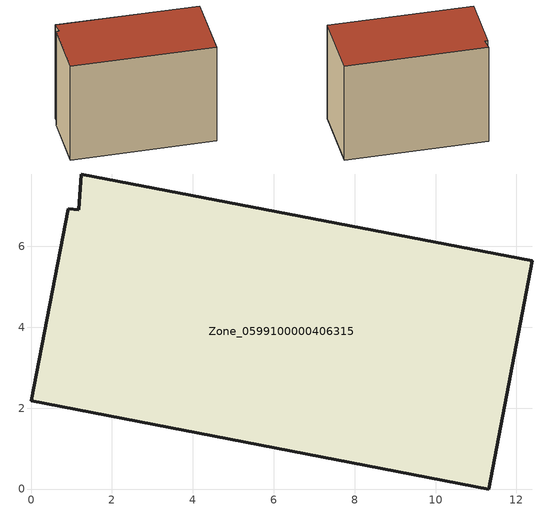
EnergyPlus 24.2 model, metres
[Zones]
Zone_0599100000406315
 floor ground (C_G): 1.18,6.9 1.24,7.79 12.39,5.64 11.31,0 0,2.18 0.91,6.93 z0
 wall outside (C_F): 11.31,0 12.39,5.64 1.24,7.79 1.18,6.9 0.91,6.93 0,2.18 11.31,0 z0:8.72
 roof outside (C_R): 1.24,7.79 1.18,6.9 0.91,6.93 0,2.18 11.31,0 12.39,5.64 z8.72
[BUILDING]
Pand.0599100000406315: North Axis=0; Terrain=City; Loads Convergence Tolerance Value=0.04; Temperature Convergence Tolerance Value=0.4; Solar Distribution=FullExterior; Maximum Number of Warmup Days=25; Minimum Number of Warmup Days=1
[Site:Location]
Rotterdam.The.Hague.AP_ZH_NLD Design_Conditions: Latitude=51.96; Longitude=4.45; Time Zone=1; Elevation=-4.5
[SITE:GROUNDTEMPERATURE:BUILDINGSURFACE]
18, 18, 18, 18, 18, 18, 18, 18, 18, 18, 18, 18
[MATERIAL] Thermal Absorptance=0.9; Solar Absorptance=0.7; Visible Absorptance=0.7
Name | Roughness | Thickness | Conductivity | Density | Specific Heat
G.TI.1992-2005 | MediumSmooth | 0.15 | 0.06 | 540 | 1210
F.TI.1992-2005 | Rough | 0.3 | 0.12 | 1920 | 840
R.TI.1992-2005 | MediumRough | 0.2 | 0.08 | 1500 | 1000
[CONSTRUCTION]
C_G: G.TI.1992-2005
C_F: F.TI.1992-2005
C_R: R.TI.1992-2005
[ZONE]
Zone_0599100000406315: Type=1; Multiplier=1; Ceiling Height=Autocalculate; Volume=Autocalculate; Floor Area=autocalculate; Part of Total Floor Area=Yes
[ZONEINFILTRATION:DESIGNFLOWRATE]
Infil_Zone_0599100000406315: Zone or ZoneList or Space or SpaceList=Zone_0599100000406315; Schedule=AlwaysOn; Design Flow Rate Calculation Method=Flow/Area; Flow Rate per Floor Area=0.0015; Constant Term Coefficient=1; Temperature Term Coefficient=0; Velocity Term Coefficient=0; Velocity Squared Term Coefficient=0
[HVACTEMPLATE:ZONE:IDEALLOADSAIRSYSTEM]
Zone_0599100000406315: Maximum Heating Supply Air Temperature=50; Minimum Cooling Supply Air Temperature=13; Maximum Heating Supply Air Humidity Ratio=0.0156; Minimum Cooling Supply Air Humidity Ratio=0.0077; Heating Limit=NoLimit; Cooling Limit=NoLimit; Dehumidification Control Type=ConstantSensibleHeatRatio; Cooling Sensible Heat Ratio=0.7; Dehumidification Setpoint=60; Humidification Control Type=None; Humidification Setpoint=30; Outdoor Air Method=None; Outdoor Air Flow Rate per Person=0.00944; Outdoor Air Flow Rate per Zone Floor Area=0; Outdoor Air Flow Rate per Zone=0; Demand Controlled Ventilation Type=None; Outdoor Air Economizer Type=NoEconomizer; Heat Recovery Type=None; Sensible Heat Recovery Effectiveness=0.7; Latent Heat Recovery Effectiveness=0.65
[ZONECONTROL:THERMOSTAT]
ThermostatControl_Zone_0599100000406315: Zone or ZoneList=Zone_0599100000406315; Control Type Schedule=DualSetpointControlType; Control 1=Thermostat_Zone_0599100000406315; Temperature Difference Between Cutout And Setpoint=0
[THERMOSTATSETPOINT:DUALSETPOINT]
Thermostat_Zone_0599100000406315: Heating Setpoint Temperature Schedule=HeatingSetpoint_Zone_0599100000406315; Cooling Setpoint Temperature Schedule=CoolingSetpoint_Zone_0599100000406315
[SCHEDULE:COMPACT]
HeatingSetpoint_Zone_0599100000406315: Through: 12/31, For: AllDays, Until: 24:00, 21
CoolingSetpoint_Zone_0599100000406315: Through: 12/31, For: AllDays, Until: 24:00, 24
DualSetpointControlType: Through: 12/31, For: AllDays, Until: 24:00, 4
AlwaysOn: Through: 12/31, For: AllDays, Until: 24:00, 1
